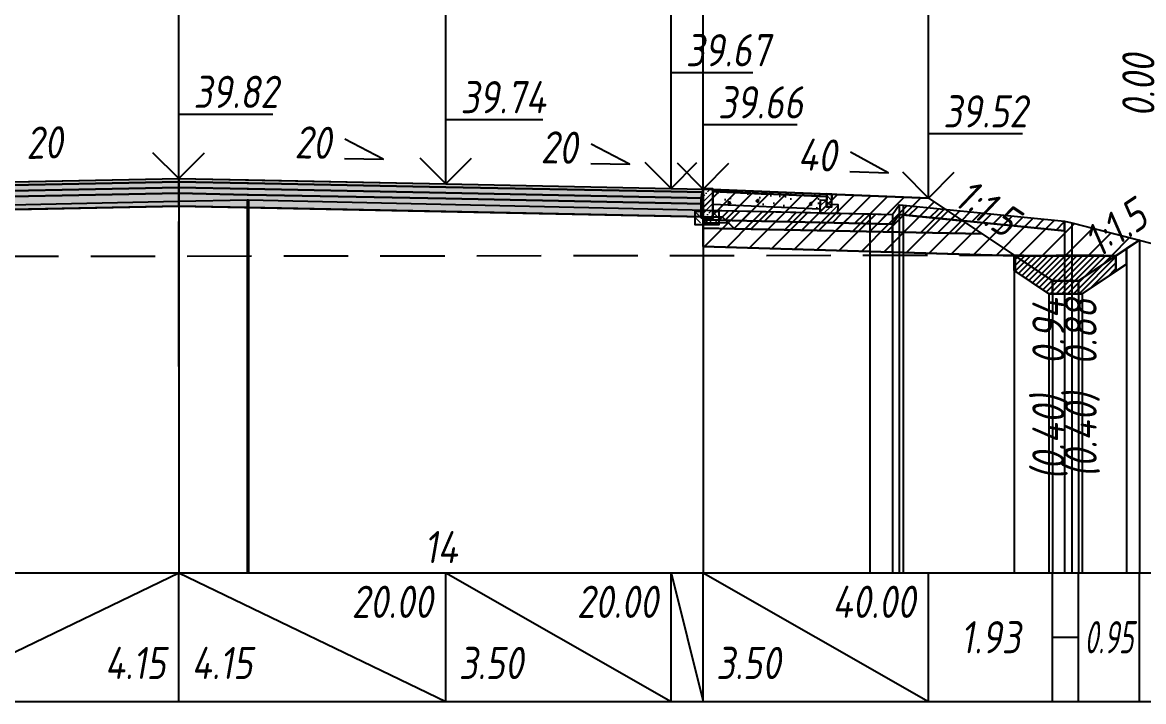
# Model space of a CAD drawing. Extents: x -717 to 1451, y -133302 to 233.
# Drawn here: x -276.8 to -189.6, y -111998.4 to -111945.6 of the extents above; entities that cross this region are included whole.
import ezdxf
from ezdxf.enums import TextEntityAlignment as Align

# ---------------------------------------------------------------- set-up
doc = ezdxf.new("R2010")
doc.units = 0
doc.linetypes.add('осевая2', pattern=[1.125, 0.75, -0.125, 0.125, -0.125])
doc.linetypes.add('штриховая', pattern=[0.75, 0.5, -0.25])
for name, color, linetype in [('Интерполированный поперечник', 2, 'Continuous'), ('КОД_399', 252, 'Continuous'), ('Код_514', 1, 'Continuous'), ('Контур_0', 7, 'Continuous'), ('Контур_2521', 7, 'Continuous'), ('Контур_2564', 7, 'Continuous'), ('Контур_2660', 7, 'Continuous'), ('Контур_2665', 7, 'Continuous'), ('Контур_400', 7, 'Continuous'), ('Контур_508', 7, 'Continuous'), ('Контур_512', 7, 'Continuous'), ('Контур_513', 7, 'Continuous'), ('Контур_818', 7, 'Continuous'), ('Красный поперечник', 1, 'Continuous'), ('Объём_2501', 7, 'Continuous'), ('Объём_2564', 7, 'Continuous'), ('Объём_2650', 7, 'Continuous'), ('Объём_2660', 7, 'Continuous'), ('Объём_2661', 7, 'Continuous'), ('Объём_2662', 7, 'Continuous'), ('Объём_2663', 7, 'Continuous'), ('Объём_2664', 7, 'Continuous'), ('Объём_2665', 7, 'Continuous'), ('Объём_2666', 7, 'Continuous'), ('Объём_2667', 7, 'Continuous'), ('Объём_2668', 7, 'Continuous'), ('Объём_2669', 7, 'Continuous'), ('Объём_2675', 7, 'Continuous'), ('Ось', 1, 'осевая2'), ('Откосы', 7, 'Continuous'), ('Отметки покрытия', 7, 'Continuous'), ('Рабочие отметки', 7, 'Continuous'), ('Рабочие отметки доп.', 7, 'Continuous'), ('Слои выравнивания', 7, 'Continuous'), ('Таблица', 7, 'Continuous'), ('Уклоны проезжей части', 7, 'Continuous'), ('Черный поперечник', 3, 'Continuous')]:
    doc.layers.add(name, color=color, linetype=linetype)
for name, color, linetype, true_color in [('Контур_2540', 2, 'Continuous', 0xffff00), ('Контур_2560', 2, 'Continuous', 0xffff00), ('Контур_2561', 7, 'Continuous', 0xff8040), ('Контур_2562', 3, 'Continuous', 0x00ff00), ('Контур_2563', 7, 'Continuous', 0xff8000), ('Контур_2570', 7, 'Continuous', 0x80ff00), ('Контур_2583', 3, 'Continuous', 0x00ff00), ('Контур_2584', 3, 'Continuous', 0x00ff00), ('Контур_2725', 7, 'Continuous', 0x323232), ('Контур_2736', 4, 'Continuous', 0x00ffff), ('Контур_2737', 4, 'Continuous', 0x00ffff), ('Контур_2738', 4, 'Continuous', 0x00ffff), ('Контур_2739', 4, 'Continuous', 0x00ffff), ('Контур_2741', 4, 'Continuous', 0x00ffff), ('Контур_2742', 4, 'Continuous', 0x00ffff), ('Контур_2743', 4, 'Continuous', 0x00ffff), ('Контур_2744', 7, 'Continuous', 0xa4ffff), ('Контур_2745', 7, 'Continuous', 0xa4ffff), ('Контур_2747', 4, 'Continuous', 0x00ffff), ('Контур_2748', 4, 'Continuous', 0x00ffff), ('Контур_2749', 4, 'Continuous', 0x00ffff), ('Контур_2750', 4, 'Continuous', 0x00ffff), ('Контур_2751', 4, 'Continuous', 0x00ffff), ('Контур_2752', 4, 'Continuous', 0x00ffff), ('Контур_2760', 7, 'Continuous', 0x323232), ('Контур_2761', 7, 'Continuous', 0x323232), ('Контур_2762', 7, 'Continuous', 0x323232), ('Контур_2763', 7, 'Continuous', 0x323232), ('Контур_402', 7, 'Continuous', 0xff6464), ('Контур_703', 4, 'Continuous', 0x00ffff), ('Контур_705', 4, 'Continuous', 0x00ffff), ('Контур_707', 4, 'Continuous', 0x00ffff), ('Контур_720', 131, 'Continuous', 0xaaffff), ('Объём_2520', 7, 'Continuous', 0x80ffff), ('Объём_2540', 2, 'Continuous', 0xffff00), ('Объём_2560', 2, 'Continuous', 0xffff00), ('Объём_2561', 7, 'Continuous', 0xff8040), ('Объём_2562', 3, 'Continuous', 0x00ff00), ('Объём_2563', 7, 'Continuous', 0xff8000), ('Объём_2570', 7, 'Continuous', 0x80ff00), ('Объём_2583', 3, 'Continuous', 0x00ff00), ('Объём_2584', 3, 'Continuous', 0x00ff00), ('Объём_2593', 3, 'Continuous', 0x00ff00), ('Объём_2597', 3, 'Continuous', 0x00ff00), ('Объём_2600', 7, 'Continuous', 0x808000), ('Объём_2620', 2, 'Continuous', 0xffff00), ('Объём_2746', 2, 'Continuous', 0xffff00)]:
    doc.layers.add(name, color=color, linetype=linetype, true_color=true_color)
doc.styles.get("Standard").update_dxf_attribs({"font": 'txt', "height": 2.5})
doc.styles.add('М', font='romand.shx', dxfattribs={"width": 0.8, "oblique": 10, "height": 2.5})
doc.dimstyles.new('ISO-25', dxfattribs={"dimtxt": 2.5, "dimasz": 2.5, "dimexe": 1.25, "dimexo": 0.625, "dimtad": 1, "dimtxsty": 'Standard', "dimcen": 2.5, "dimadec": 0, "dimazin": 0, "dimtfac": 1, "dimtmove": 0, "dimatfit": 3, "dimfxl": 1, "dimarcsym": 0})

# ---------------------------------------------------------------- blocks, each defined once
blk = doc.blocks.new('_Oblique')
at = {"color": 0, "linetype": 'ByBlock', "lineweight": -2}
blk.add_line((-0.5, -0.5), (0.5, 0.5), dxfattribs=at)
blk = doc.blocks.new('*D2296')
at = {"color": 0, "lineweight": -2, "transparency": 16777216}
for p, q in [((-223.858, -111958.012), (-223.858, -111933.572)), ((-206.358, -111958.712), (-206.358, -111933.572)), ((-223.858, -111934.822), (-206.358, -111934.822))]:
    blk.add_line(p, q, dxfattribs=at)
at = {"layer": 'Defpoints', "color": 0, "transparency": 16777216}
for p in [(-206.358, -111934.822), (-223.858, -111958.637), (-206.358, -111959.337)]:
    blk.add_point(p, dxfattribs=at)
at = {"color": 0, "lineweight": -2, "transparency": 16777216, "rotation": 180}
blk.add_blockref('_Oblique', (-223.858, -111934.822), dxfattribs=at)
at = {"color": 0, "lineweight": -2, "transparency": 16777216}
blk.add_blockref('_Oblique', (-206.358, -111934.822), dxfattribs=at)
at = {"color": 0, "transparency": 16777216, "insert": (-215.108, -111932.709), "char_height": 2.5, "width": 9.58333, "attachment_point": 5, "style": 'М'}
blk.add_mtext('3,50', dxfattribs=at)
blk = doc.blocks.new('*D2298')
at = {"color": 0, "lineweight": -2, "transparency": 16777216}
for p, q in [((-226.358, -111957.962), (-226.358, -111933.572)), ((-223.858, -111958.012), (-223.858, -111933.572)), ((-226.358, -111934.822), (-235.986, -111934.822)), ((-223.858, -111934.822), (-226.358, -111934.822))]:
    blk.add_line(p, q, dxfattribs=at)
at = {"layer": 'Defpoints', "color": 0, "transparency": 16777216}
for p in [(-223.858, -111934.822), (-226.358, -111958.587), (-223.858, -111958.637)]:
    blk.add_point(p, dxfattribs=at)
at = {"color": 0, "lineweight": -2, "transparency": 16777216, "rotation": 180}
blk.add_blockref('_Oblique', (-226.358, -111934.822), dxfattribs=at)
at = {"color": 0, "lineweight": -2, "transparency": 16777216}
blk.add_blockref('_Oblique', (-223.858, -111934.822), dxfattribs=at)
at = {"color": 0, "transparency": 16777216, "insert": (-232.225, -111932.709), "char_height": 2.5, "width": 9.16667, "attachment_point": 5, "style": 'М'}
blk.add_mtext('0,50', dxfattribs=at)
blk = doc.blocks.new('*D2300')
at = {"color": 0, "lineweight": -2, "transparency": 16777216}
for p, q in [((-243.858, -111957.612), (-243.858, -111929.572)), ((-226.358, -111957.962), (-226.358, -111929.572)), ((-226.358, -111930.822), (-243.858, -111930.822))]:
    blk.add_line(p, q, dxfattribs=at)
at = {"layer": 'Defpoints', "color": 0, "transparency": 16777216}
for p in [(-243.858, -111930.822), (-243.858, -111958.237), (-226.358, -111958.587)]:
    blk.add_point(p, dxfattribs=at)
at = {"color": 0, "lineweight": -2, "transparency": 16777216, "rotation": 180}
blk.add_blockref('_Oblique', (-243.858, -111930.822), dxfattribs=at)
at = {"color": 0, "lineweight": -2, "transparency": 16777216}
blk.add_blockref('_Oblique', (-226.358, -111930.822), dxfattribs=at)
at = {"color": 0, "transparency": 16777216, "insert": (-235.108, -111928.709), "char_height": 2.5, "width": 9.58333, "attachment_point": 5, "style": 'М'}
blk.add_mtext('3,50', dxfattribs=at)
blk = doc.blocks.new('*D2301')
at = {"color": 0, "lineweight": -2, "transparency": 16777216}
for p, q in [((-226.358, -111957.962), (-226.358, -111929.572)), ((-206.358, -111958.712), (-206.358, -111929.572)), ((-226.358, -111930.822), (-206.358, -111930.822)), ((-206.358, -111930.822), (-195.069, -111930.822))]:
    blk.add_line(p, q, dxfattribs=at)
at = {"layer": 'Defpoints', "color": 0, "transparency": 16777216}
for p in [(-226.358, -111930.822), (-226.358, -111958.587), (-206.358, -111959.337)]:
    blk.add_point(p, dxfattribs=at)
at = {"color": 0, "lineweight": -2, "transparency": 16777216, "rotation": 180}
blk.add_blockref('_Oblique', (-226.358, -111930.822), dxfattribs=at)
at = {"color": 0, "lineweight": -2, "transparency": 16777216}
blk.add_blockref('_Oblique', (-206.358, -111930.822), dxfattribs=at)
at = {"color": 0, "transparency": 16777216, "insert": (-198.867, -111928.709), "char_height": 2.5, "width": 9.16667, "attachment_point": 5, "style": 'М'}
blk.add_mtext('4,00', dxfattribs=at)
blk = doc.blocks.new('*D2303')
at = {"color": 0, "lineweight": -2, "transparency": 16777216}
for p, q in [((-312.358, -111958.292), (-312.358, -111921.572)), ((-206.358, -111958.712), (-206.358, -111921.572)), ((-312.358, -111922.822), (-206.358, -111922.822))]:
    blk.add_line(p, q, dxfattribs=at)
at = {"layer": 'Defpoints', "color": 0, "transparency": 16777216}
for p in [(-206.358, -111922.822), (-312.358, -111958.917), (-206.358, -111959.337)]:
    blk.add_point(p, dxfattribs=at)
at = {"color": 0, "lineweight": -2, "transparency": 16777216, "rotation": 180}
blk.add_blockref('_Oblique', (-312.358, -111922.822), dxfattribs=at)
at = {"color": 0, "lineweight": -2, "transparency": 16777216}
blk.add_blockref('_Oblique', (-206.358, -111922.822), dxfattribs=at)
at = {"color": 0, "transparency": 16777216, "insert": (-259.358, -111920.709), "char_height": 2.5, "width": 11.25, "attachment_point": 5, "style": 'М'}
blk.add_mtext('21,20', dxfattribs=at)
blk = doc.blocks.new('Тротуар1')
at = {"linetype": 'Continuous', "lineweight": 13}
h = blk.add_hatch(dxfattribs=at)
h.set_pattern_fill('ANSI35', scale=5, angle=90)
h.set_pattern_definition([(135, (-1541.6927, -4801.9416), (-0.88388348, -0.88388348), []), (135, (-1541.6927, -4801.0577), (-0.88388348, -0.88388348), [1.5625, -0.3125, 0, -0.3125])])
h.paths.add_polyline_path([(-16.72, -1.24), (-17.72, -1.24), (-17.72, -2.24), (-18.52, -2.24), (-18.52, -1.85), (-19.52, -1.89), (-19.52, -3.24), (-16.72, -3.24)])
h = blk.add_hatch(dxfattribs=at)
h.set_pattern_fill('ANSI35', scale=5)
h.set_pattern_definition([(45, (-1541.6927, -4800.4416), (-0.88388348, 0.88388348), []), (45, (-1540.8088, -4800.4416), (-0.88388348, 0.88388348), [1.5625, -0.3125, 0, -0.3125])])
h.paths.add_polyline_path([(-17.72, -0.24), (-18.52, -0.24), (-18.52, -2.24), (-17.72, -2.24)])
at = {"linetype": 'Continuous'}
h = blk.add_hatch(dxfattribs=at)
h.set_pattern_fill('ANSI31', color=256, scale=15, angle=45, style=0)
h.set_pattern_definition([(90, (-1932.1888, -4954.235), (-1.875, 3e-16), [])])
h.paths.add_polyline_path([(0, 0), (-17.72, -0.24), (-17.71, -0.63), (-11.04, -0.58), (0, -0.4)])
at = {"layer": 'КОД_399'}
h = blk.add_hatch(dxfattribs=at)
h.set_pattern_fill('AR-CONC', scale=0.7, angle=45, style=0)
h.set_pattern_definition([(95, (-1932.189, -4954.235), (3.860864, 3.2396496), [0.525, -5.775]), (40, (-1932.189, -4954.235), (-4.409945, 3.036377), [0.42, -4.62]), (145.45144, (-1931.867, -4953.965), (-0.549081, 6.2760265), [0.4461813, -4.907995]), (91.1842, (-1933.179, -4953.245), (6.101854, 4.4632964), [0.7875, -8.6625]), (141.63564, (-1932.67, -4952.873), (-0.1953, 9.447982), [0.669272, -7.361996]), (36.18416, (-1933.179, -4953.245), (-0.1953, 9.447982), [0.63, -6.93]), (66, (-1932.4363, -4952.9975), (4.947401, 0.9616773), [0.525, -5.775]), (11, (-1932.4363, -4952.9975), (-2.38496, 4.793659), [0.42, -4.62]), (116.45144, (-1932.024, -4952.9174), (2.562441, 5.7553363), [0.4461813, -4.907995]), (82.5, (-1932.1888, -4954.235), (-1.5875523, 1.7079287), [0, -4.564, 0, -4.69, 0, -4.6375]), (52.5, (-1932.1888, -4954.235), (-0.6501106, 3.2543661), [0, -2.674, 0, -4.459, 0, -1.7675]), (12.5, (-1933.2926, -4955.3388), (2.7539272, 2.5306453), [0, -1.75, 0, -5.46, 0, -7.245]), (2.5, (-1933.7876, -4955.8337), (2.3911299, 3.3821186), [0, -2.275, 0, -3.626, 0, -5.145])])
h.paths.add_polyline_path([(0, -0.4), (-17.71, -0.63), (-17.72, -1.24), (-16.71, -1.24), (-16.72, -2.62), (-0.07, -2.41)])
at = {"linetype": 'Continuous'}
blk.add_lwpolyline([(-17.72, -1.24), (-16.72, -1.24), (-16.72, -3.24), (-19.52, -3.24), (-19.52, -1.89), (-18.52, -1.85)], dxfattribs=at)
at = {"color": 7, "lineweight": 30}
for points in [[(-18.52, -0.24), (-18.52, -2.24), (-17.72, -2.24), (-17.72, -0.24), (-18.52, -0.24)], [(-8.6, -0.53), (0, -0.4)]]:
    blk.add_lwpolyline(points, dxfattribs=at)
for points in [[(0, 0), (-17.72, -0.24), (-17.72, -0.63), (0, -0.4)], [(0, -0.4), (-17.71, -0.63), (-17.72, -1.24), (-16.71, -1.24), (-16.72, -2.62), (-0.07, -2.39)]]:
    blk.add_lwpolyline(points, close=True)
blk = doc.blocks.new('БР100.30.18')
at = {"linetype": 'Continuous', "lineweight": 13}
h = blk.add_hatch(dxfattribs=at)
h.set_pattern_fill('ANSI35', scale=5)
h.set_pattern_definition([(45, (-1504.996, -4799.2297), (-0.88388348, 0.88388348), []), (45, (-1504.1121, -4799.2297), (-0.88388348, 0.88388348), [1.5625, -0.3125, 0, -0.3125])])
h.paths.add_polyline_path([(0.3, 3.47), (1.8, 3.47), (1.8, -1.03), (0, -1.03), (0, 1.97)])
h = blk.add_hatch(dxfattribs=at)
h.set_pattern_fill('ANSI35', scale=5, angle=90)
h.set_pattern_definition([(135, (-1504.996, -4800.7297), (-0.88388348, -0.88388348), []), (135, (-1504.996, -4799.8458), (-0.88388348, -0.88388348), [1.5625, -0.3125, 0, -0.3125])])
h.paths.add_polyline_path([(-1, -0.03), (0, -0.03), (0, -1.03), (1.8, -1.03), (1.8, -0.03), (2.8, -0.03), (2.8, -2.03), (-1, -2.03)])
at = {"color": 7, "lineweight": 30}
blk.add_lwpolyline([(1.8, -1.03), (0, -1.03), (0, 1.97), (0.3, 3.47), (1.8, 3.47)], close=True, dxfattribs=at)
at = {"linetype": 'Continuous'}
blk.add_lwpolyline([(0, -0.03), (-1, -0.03), (-1, -2.03), (2.8, -2.03), (2.8, -0.03), (1.8, -0.03)], dxfattribs=at)

msp = doc.modelspace()

# ---------------------------------------------------------------- hatches: boundary and pattern name
at = {"layer": 'Объём_2563'}
h = msp.add_hatch(dxfattribs=at)
h.set_pattern_fill('ANSI31', color=256, scale=0.3)
h.set_pattern_definition([(45, (-438.8135, 26.6104), (-0.673519209, 0.673519209), [])])
h.paths.add_polyline_path([(-221.44, -111961.673), (-222.358, -111960.755), (-223.858, -111960.725), (-223.858, -111958.575), (-206.358, -111959.275), (-202.183, -111962.058)])
at = {"layer": 'Объём_2570'}
h = msp.add_hatch(dxfattribs=at)
h.set_pattern_fill('ANSI31', color=256, scale=0.2)
h.set_pattern_definition([(45, (-438.81355, 26.61044), (-0.449012806, 0.449012806), [])])
h.paths.add_polyline_path([(-208.325, -111960.585), (-208.645, -111960.548), (-209.145, -111961.298), (-223.858, -111960.965), (-223.858, -111960.225), (-209.145, -111960.548), (-208.645, -111959.798), (-208.325, -111959.835), (-195.783, -111961.085), (-195.783, -111961.835)])
at = {"layer": 'Объём_2600'}
h = msp.add_hatch(dxfattribs=at)
h.set_pattern_fill('ANSI31', color=6, scale=0.4)
h.set_pattern_definition([(45, (-438.8135, 26.6104), (-0.898025612, 0.898025612), [])])
h.paths.add_polyline_path([(-209.145, -111961.298), (-208.645, -111960.548), (-208.325, -111960.585), (-195.783, -111961.835), (-195.783, -111961.085), (-195.229, -111961.196), (-189.973, -111962.549), (-190.96, -111963.207), (-190.96, -111964.409), (-191.788, -111964.961), (-191.788, -111963.759), (-199.632, -111963.759), (-199.632, -111964.961), (-199.71, -111964.909), (-199.71, -111963.757), (-223.858, -111963.032), (-223.858, -111960.965)])
at = {"layer": 'Объём_2620'}
h = msp.add_hatch(dxfattribs=at)
h.set_pattern_fill('ANSI31', color=2, scale=0.1)
h.set_pattern_definition([(45, (-438.81355, 26.61044), (-0.224506403, 0.224506403), [])])
h.paths.add_polyline_path([(-199.632, -111963.759), (-191.788, -111963.759), (-191.788, -111964.961), (-194.407, -111966.707), (-197.012, -111966.707), (-199.632, -111964.961)])
at = {"layer": 'Слои выравнивания'}
for color, points in [(2, [(-305.358, -111958.575), (-302.858, -111958.525), (-285.358, -111958.175), (-264.608, -111957.76), (-264.608, -111958.01), (-285.358, -111958.425), (-302.858, -111958.775), (-305.358, -111958.825)]), (2, [(-264.608, -111957.76), (-259.283, -111957.866), (-259.188, -111957.868), (-243.858, -111958.175), (-226.358, -111958.525), (-223.858, -111958.575), (-223.858, -111958.825), (-226.358, -111958.775), (-243.858, -111958.425), (-259.188, -111958.118), (-259.283, -111958.116), (-264.608, -111958.01)]), (3, [(-305.358, -111958.825), (-302.858, -111958.775), (-285.358, -111958.425), (-264.608, -111958.01), (-264.608, -111958.46), (-285.358, -111958.875), (-302.858, -111959.225), (-305.358, -111959.275)]), (4, [(-305.358, -111959.275), (-302.858, -111959.225), (-285.358, -111958.875), (-264.608, -111958.46), (-264.608, -111958.91), (-285.358, -111959.325), (-302.858, -111959.675), (-305.358, -111959.725)]), (3, [(-264.608, -111958.01), (-259.283, -111958.116), (-259.188, -111958.118), (-243.858, -111958.425), (-226.358, -111958.775), (-223.858, -111958.825), (-223.858, -111959.275), (-226.358, -111959.225), (-243.858, -111958.875), (-259.188, -111958.568), (-259.283, -111958.566), (-264.608, -111958.46)]), (4, [(-264.608, -111958.46), (-259.283, -111958.566), (-259.188, -111958.568), (-243.858, -111958.875), (-226.358, -111959.225), (-223.858, -111959.275), (-223.858, -111959.725), (-226.358, -111959.675), (-243.858, -111959.325), (-259.188, -111959.018), (-259.283, -111959.016), (-264.608, -111958.91)]), (5, [(-305.358, -111959.725), (-302.858, -111959.675), (-285.358, -111959.325), (-264.608, -111958.91), (-264.608, -111959.91), (-285.358, -111960.325), (-302.858, -111960.675), (-305.358, -111960.725)]), (5, [(-264.608, -111958.91), (-259.283, -111959.016), (-259.188, -111959.018), (-243.858, -111959.325), (-226.358, -111959.675), (-223.858, -111959.725), (-223.858, -111960.725), (-226.358, -111960.675), (-243.858, -111960.325), (-259.188, -111960.018), (-259.283, -111960.016), (-264.608, -111959.91)])]:
    msp.add_hatch(color=color, dxfattribs=at).paths.add_polyline_path(points)

# ---------------------------------------------------------------- linework, layer by layer
at = {"layer": 'Интерполированный поперечник', "linetype": 'штриховая', "ltscale": 10, "flags": 128}
msp.add_lwpolyline([(-331.444, -111963.863), (-192.743, -111963.699)], dxfattribs=at)
at = {"layer": 'Код_514'}
for p, q in [((-285.358, -111998.39), (-264.608, -111988.39)), ((-264.608, -111998.39), (-264.608, -111988.39)), ((-264.608, -111988.39), (-243.858, -111998.39)), ((-243.858, -111998.39), (-243.858, -111988.39)), ((-243.858, -111988.39), (-226.358, -111998.39)), ((-226.358, -111998.39), (-226.358, -111988.39)), ((-226.358, -111988.39), (-223.858, -111998.39)), ((-223.858, -111998.39), (-223.858, -111988.39)), ((-223.858, -111988.39), (-206.358, -111998.39)), ((-206.358, -111998.39), (-206.358, -111988.39)), ((-196.71, -111998.39), (-196.71, -111988.39)), ((-194.71, -111998.39), (-194.71, -111988.39)), ((-189.973, -111998.39), (-189.973, -111988.39)), ((-196.71, -111993.39), (-194.71, -111993.39))]:
    msp.add_line(p, q, dxfattribs=at)
at = {"layer": 'Контур_0', "flags": 128}
for points in [[(-206.358, -111959.275), (-199.71, -111963.707), (-199.71, -111963.707), (-199.71, -111963.707), (-199.71, -111963.707), (-199.71, -111963.707), (-199.71, -111963.707), (-199.71, -111963.707), (-199.71, -111963.707), (-199.71, -111963.707), (-199.71, -111963.707), (-199.71, -111963.707), (-199.71, -111963.707), (-199.71, -111963.707), (-199.71, -111963.707), (-196.71, -111965.707)], [(-206.358, -111959.275), (-199.71, -111963.707), (-199.71, -111963.707), (-199.71, -111963.707), (-199.71, -111963.707), (-199.71, -111963.707), (-199.71, -111963.707), (-199.71, -111963.707), (-199.71, -111963.707), (-199.71, -111963.707), (-199.71, -111963.707), (-199.71, -111963.707), (-199.71, -111963.707), (-199.71, -111963.707), (-199.71, -111963.707), (-196.71, -111965.707), (-194.71, -111965.707), (-189.973, -111962.549), (-189.973, -111962.549), (-189.973, -111962.549), (-189.973, -111962.549), (-189.973, -111962.549), (-189.973, -111962.549), (-189.973, -111962.549), (-189.973, -111962.549), (-189.973, -111962.549), (-189.973, -111962.549), (-189.973, -111962.549), (-189.973, -111962.549), (-189.973, -111962.549)], [(-223.858, -111961.625), (-223.858, -111960.725), (-222.358, -111960.755), (-221.44, -111961.673), (-223.858, -111961.625), (-223.858, -111961.625)], [(-223.858, -111960.725), (-222.358, -111960.755), (-221.44, -111961.673), (-202.183, -111962.058)]]:
    msp.add_lwpolyline(points, dxfattribs=at)
at = {"layer": 'Контур_2521', "color": 250, "flags": 128}
msp.add_lwpolyline([(-223.858, -111961.175), (-221.899, -111961.214)], dxfattribs=at)
at = {"layer": 'Контур_2540', "flags": 128}
msp.add_lwpolyline([(-223.858, -111961.625), (-202.183, -111962.058), (-199.71, -111963.707), (-199.71, -111963.757), (-223.858, -111963.032), (-223.858, -111961.625), (-223.858, -111961.625)], dxfattribs=at)
at = {"layer": 'Контур_2560', "flags": 128}
msp.add_lwpolyline([(-223.858, -111958.575), (-206.358, -111959.275), (-206.358, -111959.275), (-206.358, -111959.275)], dxfattribs=at)
at = {"layer": 'Контур_2561', "flags": 128}
msp.add_lwpolyline([(-223.858, -111958.575), (-223.858, -111958.575), (-206.358, -111959.275), (-206.358, -111959.275), (-223.858, -111958.575)], dxfattribs=at)
at = {"layer": 'Контур_2562', "flags": 128}
msp.add_lwpolyline([(-206.358, -111959.275), (-206.358, -111959.275), (-206.358, -111959.275), (-206.358, -111959.275), (-206.358, -111959.275)], dxfattribs=at)
at = {"layer": 'Контур_2563', "flags": 128}
msp.add_lwpolyline([(-221.44, -111961.673), (-222.358, -111960.755), (-223.858, -111960.725), (-223.858, -111958.575), (-206.358, -111959.275), (-202.183, -111962.058), (-221.44, -111961.673), (-221.44, -111961.673)], dxfattribs=at)
at = {"layer": 'Контур_2564', "flags": 128}
msp.add_lwpolyline([(-223.858, -111958.575), (-206.358, -111959.275)], dxfattribs=at)
at = {"layer": 'Контур_2570', "flags": 128}
msp.add_lwpolyline([(-223.858, -111960.965), (-210.911, -111961.258), (-209.145, -111961.298), (-208.645, -111960.548), (-208.325, -111960.585), (-195.783, -111961.835), (-195.783, -111961.085), (-195.229, -111961.196), (-185.661, -111963.659), (-180.069, -111964.307), (-167.845, -111964.806), (-164.973, -111964.865)], dxfattribs=at)
at = {"layer": 'Контур_2583', "flags": 128}
for points in [[(-196.71, -111965.707), (-199.71, -111963.707), (-199.71, -111964.909), (-197.012, -111966.707), (-196.71, -111966.707), (-196.71, -111965.707)], [(-190.96, -111964.409), (-190.96, -111963.207), (-194.71, -111965.707), (-194.71, -111966.707), (-194.407, -111966.707), (-190.96, -111964.409)]]:
    msp.add_lwpolyline(points, dxfattribs=at)
at = {"layer": 'Контур_2584', "flags": 128}
msp.add_lwpolyline([(-196.71, -111965.707), (-196.71, -111966.707), (-194.71, -111966.707), (-194.71, -111965.707), (-196.71, -111965.707)], dxfattribs=at)
at = {"layer": 'Контур_2660', "flags": 128}
msp.add_lwpolyline([(-223.858, -111963.032), (-199.71, -111963.757)], dxfattribs=at)
at = {"layer": 'Контур_2665', "flags": 128}
msp.add_lwpolyline([(-206.358, -111959.275), (-206.358, -111959.275)], dxfattribs=at)
at = {"layer": 'Контур_2725', "flags": 128}
msp.add_lwpolyline([(-305.358, -111960.725), (-302.858, -111960.675), (-285.358, -111960.325), (-264.608, -111959.91), (-259.283, -111960.016), (-259.188, -111960.018), (-243.858, -111960.325), (-226.358, -111960.675), (-223.858, -111960.725)], dxfattribs=at)
at = {"layer": 'Контур_2736', "flags": 128}
for points in [[(-206.358, -111959.275), (-199.71, -111963.707)], [(-199.71, -111963.707), (-196.71, -111965.707)]]:
    msp.add_lwpolyline(points, dxfattribs=at)
at = {"layer": 'Контур_2737', "flags": 128}
msp.add_lwpolyline([(-199.71, -111963.707), (-199.71, -111963.707)], dxfattribs=at)
at = {"layer": 'Контур_2738', "flags": 128}
msp.add_lwpolyline([(-199.71, -111963.707), (-199.71, -111963.707)], dxfattribs=at)
at = {"layer": 'Контур_2739', "flags": 128}
msp.add_lwpolyline([(-199.71, -111963.707), (-199.71, -111963.707)], dxfattribs=at)
at = {"layer": 'Контур_2741', "flags": 128}
msp.add_lwpolyline([(-189.973, -111962.549), (-189.973, -111962.549)], dxfattribs=at)
at = {"layer": 'Контур_2742', "flags": 128}
msp.add_lwpolyline([(-189.973, -111962.549), (-189.973, -111962.549)], dxfattribs=at)
at = {"layer": 'Контур_2743', "flags": 128}
msp.add_lwpolyline([(-189.973, -111962.549), (-189.973, -111962.549)], dxfattribs=at)
at = {"layer": 'Контур_2744', "flags": 128}
msp.add_lwpolyline([(-189.973, -111962.549), (-189.973, -111962.549)], dxfattribs=at)
msp.add_lwpolyline([(-189.973, -111962.549), (-189.973, -111962.549)], dxfattribs=at)
msp.add_lwpolyline([(-189.973, -111962.549), (-189.973, -111962.549)], dxfattribs=at)
msp.add_lwpolyline([(-189.973, -111962.549), (-189.973, -111962.549)], dxfattribs=at)
msp.add_lwpolyline([(-189.973, -111962.549), (-189.973, -111962.549)], dxfattribs=at)
msp.add_lwpolyline([(-189.973, -111962.549), (-189.973, -111962.549)], dxfattribs=at)
at = {"layer": 'Контур_2745', "flags": 128}
msp.add_lwpolyline([(-199.71, -111963.707), (-199.71, -111963.707)], dxfattribs=at)
msp.add_lwpolyline([(-199.71, -111963.707), (-199.71, -111963.707)], dxfattribs=at)
msp.add_lwpolyline([(-199.71, -111963.707), (-199.71, -111963.707)], dxfattribs=at)
msp.add_lwpolyline([(-199.71, -111963.707), (-199.71, -111963.707)], dxfattribs=at)
msp.add_lwpolyline([(-199.71, -111963.707), (-199.71, -111963.707)], dxfattribs=at)
msp.add_lwpolyline([(-199.71, -111963.707), (-199.71, -111963.707)], dxfattribs=at)
at = {"layer": 'Контур_2747', "flags": 128}
msp.add_lwpolyline([(-199.71, -111963.707), (-199.71, -111963.707)], dxfattribs=at)
at = {"layer": 'Контур_2748', "flags": 128}
msp.add_lwpolyline([(-199.71, -111963.707), (-199.71, -111963.707)], dxfattribs=at)
at = {"layer": 'Контур_2749', "flags": 128}
msp.add_lwpolyline([(-199.71, -111963.707), (-199.71, -111963.707)], dxfattribs=at)
at = {"layer": 'Контур_2750', "flags": 128}
msp.add_lwpolyline([(-189.973, -111962.549), (-189.973, -111962.549)], dxfattribs=at)
at = {"layer": 'Контур_2751', "flags": 128}
msp.add_lwpolyline([(-189.973, -111962.549), (-189.973, -111962.549)], dxfattribs=at)
at = {"layer": 'Контур_2752', "flags": 128}
msp.add_lwpolyline([(-189.973, -111962.549), (-189.973, -111962.549)], dxfattribs=at)
at = {"layer": 'Контур_2760', "flags": 128}
msp.add_lwpolyline([(-305.358, -111958.575), (-302.858, -111958.525), (-285.358, -111958.175), (-264.608, -111957.76), (-259.283, -111957.866), (-259.188, -111957.868), (-243.858, -111958.175), (-226.358, -111958.525), (-223.858, -111958.575)], dxfattribs=at)
at = {"layer": 'Контур_2761', "flags": 128}
msp.add_lwpolyline([(-305.358, -111958.825), (-302.858, -111958.775), (-285.358, -111958.425), (-264.608, -111958.01), (-259.283, -111958.116), (-259.188, -111958.118), (-243.858, -111958.425), (-226.358, -111958.775), (-223.858, -111958.825)], dxfattribs=at)
at = {"layer": 'Контур_2762', "flags": 128}
msp.add_lwpolyline([(-305.358, -111959.275), (-302.858, -111959.225), (-285.358, -111958.875), (-264.608, -111958.46), (-259.283, -111958.566), (-259.188, -111958.568), (-243.858, -111958.875), (-226.358, -111959.225), (-223.858, -111959.275)], dxfattribs=at)
at = {"layer": 'Контур_2763', "flags": 128}
msp.add_lwpolyline([(-305.358, -111959.725), (-302.858, -111959.675), (-285.358, -111959.325), (-264.608, -111958.91), (-259.283, -111959.016), (-259.188, -111959.018), (-243.858, -111959.325), (-226.358, -111959.675), (-223.858, -111959.725)], dxfattribs=at)
at = {"layer": 'Контур_400', "flags": 128}
for points in [[(-305.358, -111958.575), (-302.858, -111958.525), (-302.858, -111958.525), (-302.858, -111958.525), (-302.858, -111958.525), (-302.858, -111958.525), (-302.858, -111958.525), (-285.358, -111958.175), (-264.608, -111957.76)], [(-264.608, -111957.76), (-243.858, -111958.175), (-226.358, -111958.525), (-226.358, -111958.525), (-226.358, -111958.525), (-226.358, -111958.525), (-226.358, -111958.525), (-226.358, -111958.525), (-223.858, -111958.575)]]:
    msp.add_lwpolyline(points, dxfattribs=at)
at = {"layer": 'Контур_402', "flags": 128}
msp.add_lwpolyline([(-319.249, -111963.449), (-305.358, -111963.032), (-305.358, -111960.725), (-264.608, -111959.91), (-223.858, -111960.725), (-223.858, -111963.032), (-199.71, -111963.757)], dxfattribs=at)
at = {"layer": 'Контур_508', "flags": 128}
msp.add_lwpolyline([(-333.814, -111964.954), (-332.41, -111965.89), (-332.41, -111967.091), (-328.963, -111969.39), (-328.66, -111969.39), (-326.66, -111969.39), (-326.357, -111969.39), (-322.91, -111967.091), (-322.91, -111965.89), (-319.249, -111963.449), (-305.358, -111963.032), (-305.358, -111960.725), (-264.608, -111959.91), (-223.858, -111960.725), (-223.858, -111963.032), (-199.71, -111963.757), (-199.71, -111964.909), (-197.012, -111966.707), (-196.71, -111966.707), (-194.71, -111966.707), (-194.407, -111966.707), (-190.96, -111964.409), (-190.96, -111963.207), (-189.973, -111962.549)], dxfattribs=at)
at = {"layer": 'Контур_512', "flags": 128}
msp.add_lwpolyline([(-223.858, -111963.032), (-199.71, -111963.757), (-199.71, -111964.909), (-197.012, -111966.707), (-196.71, -111966.707), (-194.71, -111966.707), (-194.407, -111966.707), (-190.96, -111964.409), (-190.96, -111963.207), (-189.973, -111962.549)], dxfattribs=at)
at = {"layer": 'Контур_513', "flags": 128}
msp.add_lwpolyline([(-333.814, -111964.954), (-332.41, -111965.89), (-332.41, -111967.091), (-328.963, -111969.39), (-328.66, -111969.39), (-326.66, -111969.39), (-326.357, -111969.39), (-322.91, -111967.091), (-322.91, -111965.89), (-319.249, -111963.449), (-305.358, -111963.032), (-305.358, -111960.725), (-264.608, -111959.91), (-223.858, -111960.725), (-223.858, -111963.032), (-199.71, -111963.757), (-199.71, -111964.909), (-197.012, -111966.707), (-196.71, -111966.707), (-194.71, -111966.707), (-194.407, -111966.707), (-190.96, -111964.409), (-190.96, -111963.207), (-189.973, -111962.549)], dxfattribs=at)
at = {"layer": 'Контур_703', "flags": 128}
msp.add_lwpolyline([(-206.358, -111959.275), (-199.71, -111963.707)], dxfattribs=at)
at = {"layer": 'Контур_705', "flags": 128}
msp.add_lwpolyline([(-199.71, -111963.707), (-199.71, -111963.707)], dxfattribs=at)
at = {"layer": 'Контур_707', "flags": 128}
msp.add_lwpolyline([(-194.71, -111965.707), (-189.973, -111962.549)], dxfattribs=at)
at = {"layer": 'Контур_720', "flags": 128}
msp.add_lwpolyline([(-196.71, -111965.707), (-194.71, -111965.707)], dxfattribs=at)
at = {"layer": 'Контур_818', "flags": 128}
msp.add_lwpolyline([(-223.858, -111960.965), (-210.911, -111961.258), (-209.145, -111961.298), (-208.645, -111960.548), (-208.325, -111960.585), (-195.783, -111961.835), (-195.783, -111961.085), (-195.229, -111961.196), (-189.973, -111962.549)], dxfattribs=at)
at = {"layer": 'Красный поперечник'}
for p, q in [((-285.358, -111958.175), (-264.608, -111957.76)), ((-264.608, -111957.76), (-243.858, -111958.175)), ((-243.858, -111958.175), (-226.358, -111958.525)), ((-226.358, -111958.525), (-223.858, -111958.575)), ((-223.858, -111958.575), (-206.358, -111959.275)), ((-206.358, -111959.275), (-196.71, -111965.707)), ((-223.858, -111963.032), (-223.858, -111988.39)), ((-194.71, -111965.707), (-189.973, -111962.549)), ((-189.973, -111962.549), (-189.973, -111988.39)), ((-199.71, -111963.757), (-199.71, -111988.39)), ((-190.96, -111963.207), (-190.96, -111988.39)), ((-190.96, -111964.409), (-190.96, -111988.39)), ((-199.71, -111964.909), (-199.71, -111988.39)), ((-196.71, -111965.707), (-194.71, -111965.707)), ((-197.012, -111966.707), (-197.012, -111988.39)), ((-196.71, -111966.707), (-196.71, -111988.39)), ((-194.71, -111966.707), (-194.71, -111988.39)), ((-194.407, -111966.707), (-194.407, -111988.39))]:
    msp.add_line(p, q, dxfattribs=at)
at = {"layer": 'Объём_2501', "flags": 128}
for points in [[(-305.358, -111958.575), (-302.858, -111958.525), (-302.858, -111958.525), (-302.858, -111958.525), (-302.858, -111958.525), (-302.858, -111958.525), (-302.858, -111958.525), (-285.358, -111958.175), (-264.608, -111957.76)], [(-264.608, -111957.76), (-243.858, -111958.175), (-226.358, -111958.525), (-226.358, -111958.525), (-226.358, -111958.525), (-226.358, -111958.525), (-226.358, -111958.525), (-226.358, -111958.525), (-223.858, -111958.575)]]:
    msp.add_lwpolyline(points, dxfattribs=at)
at = {"layer": 'Объём_2520', "color": 250, "flags": 128}
msp.add_lwpolyline([(-223.858, -111961.625), (-223.858, -111960.725), (-222.358, -111960.755), (-221.44, -111961.673), (-223.858, -111961.625), (-223.858, -111961.625)], dxfattribs=at)
at = {"layer": 'Объём_2540', "flags": 128}
msp.add_lwpolyline([(-223.858, -111961.625), (-202.183, -111962.058), (-199.71, -111963.707), (-199.71, -111963.757), (-223.858, -111963.032), (-223.858, -111961.625), (-223.858, -111961.625)], dxfattribs=at)
at = {"layer": 'Объём_2560', "flags": 128}
msp.add_lwpolyline([(-223.858, -111958.575), (-206.358, -111959.275), (-206.358, -111959.275), (-206.358, -111959.275)], dxfattribs=at)
at = {"layer": 'Объём_2561', "flags": 128}
msp.add_lwpolyline([(-223.858, -111958.575), (-223.858, -111958.575), (-206.358, -111959.275), (-206.358, -111959.275), (-223.858, -111958.575)], dxfattribs=at)
at = {"layer": 'Объём_2562', "flags": 128}
msp.add_lwpolyline([(-206.358, -111959.275), (-206.358, -111959.275), (-206.358, -111959.275), (-206.358, -111959.275), (-206.358, -111959.275)], dxfattribs=at)
at = {"layer": 'Объём_2563', "color": 250, "flags": 128}
msp.add_lwpolyline([(-221.44, -111961.673), (-222.358, -111960.755), (-223.858, -111960.725), (-223.858, -111958.575), (-206.358, -111959.275), (-202.183, -111962.058), (-221.44, -111961.673), (-221.44, -111961.673)], dxfattribs=at)
at = {"layer": 'Объём_2564', "flags": 128}
msp.add_lwpolyline([(-223.858, -111958.575), (-206.358, -111959.275)], dxfattribs=at)
at = {"layer": 'Объём_2570', "flags": 128}
msp.add_lwpolyline([(-208.325, -111960.585), (-208.645, -111960.548), (-209.145, -111961.298), (-223.858, -111960.965), (-223.858, -111960.965), (-223.858, -111960.965), (-223.858, -111960.225), (-223.858, -111960.225), (-223.858, -111960.225), (-209.145, -111960.548), (-208.645, -111959.798), (-208.325, -111959.835), (-195.783, -111961.085), (-195.783, -111961.835), (-208.325, -111960.585), (-208.325, -111960.585)], dxfattribs=at)
at = {"layer": 'Объём_2583', "flags": 128}
for points in [[(-196.71, -111965.707), (-199.71, -111963.707), (-199.71, -111964.909), (-197.012, -111966.707), (-196.71, -111966.707), (-196.71, -111965.707)], [(-190.96, -111964.409), (-190.96, -111963.207), (-194.71, -111965.707), (-194.71, -111966.707), (-194.407, -111966.707), (-190.96, -111964.409)]]:
    msp.add_lwpolyline(points, dxfattribs=at)
at = {"layer": 'Объём_2584', "flags": 128}
msp.add_lwpolyline([(-196.71, -111965.707), (-196.71, -111966.707), (-194.71, -111966.707), (-194.71, -111965.707), (-196.71, -111965.707)], dxfattribs=at)
at = {"layer": 'Объём_2593', "flags": 128}
for points in [[(-199.71, -111963.707), (-196.71, -111965.707)], [(-194.71, -111965.707), (-190.96, -111963.207)]]:
    msp.add_lwpolyline(points, dxfattribs=at)
at = {"layer": 'Объём_2597', "flags": 128}
msp.add_lwpolyline([(-196.71, -111965.707), (-194.71, -111965.707)], dxfattribs=at)
at = {"layer": 'Объём_2620', "flags": 128}
msp.add_lwpolyline([(-199.632, -111963.759), (-191.788, -111963.759), (-191.788, -111964.961), (-194.407, -111966.707), (-197.012, -111966.707), (-199.632, -111964.961), (-199.632, -111963.759), (-199.632, -111963.759)], dxfattribs=at)
at = {"layer": 'Объём_2650', "color": 6, "flags": 128}
msp.add_lwpolyline([(-209.145, -111961.298), (-208.645, -111960.548), (-208.325, -111960.585), (-195.783, -111961.835), (-195.783, -111961.085), (-195.229, -111961.196), (-189.973, -111962.549), (-190.96, -111963.207), (-190.96, -111964.409), (-191.788, -111964.961), (-191.788, -111963.759), (-199.632, -111963.759), (-199.632, -111964.961), (-199.71, -111964.909), (-199.71, -111963.757), (-223.858, -111963.032), (-223.858, -111960.965), (-209.145, -111961.298), (-209.145, -111961.298)], dxfattribs=at)
at = {"layer": 'Объём_2660', "flags": 128}
msp.add_lwpolyline([(-223.858, -111963.032), (-199.71, -111963.757)], dxfattribs=at)
at = {"layer": 'Объём_2661', "flags": 128}
msp.add_lwpolyline([(-206.358, -111959.275), (-199.71, -111963.707), (-199.632, -111963.759)], dxfattribs=at)
at = {"layer": 'Объём_2662', "flags": 128}
msp.add_lwpolyline([(-191.788, -111963.759), (-189.973, -111962.549)], dxfattribs=at)
at = {"layer": 'Объём_2663', "flags": 128}
for points in [[(-199.632, -111963.759), (-196.71, -111965.707)], [(-194.71, -111965.707), (-191.788, -111963.759)]]:
    msp.add_lwpolyline(points, dxfattribs=at)
at = {"layer": 'Объём_2664', "flags": 128}
msp.add_lwpolyline([(-196.71, -111965.707), (-194.71, -111965.707)], dxfattribs=at)
at = {"layer": 'Объём_2665', "flags": 128}
msp.add_lwpolyline([(-206.358, -111959.275), (-206.358, -111959.275)], dxfattribs=at)
at = {"layer": 'Объём_2666', "flags": 128}
for points in [[(-206.358, -111959.275), (-199.71, -111963.707)], [(-199.71, -111963.707), (-199.632, -111963.759)]]:
    msp.add_lwpolyline(points, dxfattribs=at)
at = {"layer": 'Объём_2667', "flags": 128}
for points in [[(-189.973, -111962.549), (-189.973, -111962.549)], [(-199.71, -111963.707), (-199.71, -111963.707)]]:
    msp.add_lwpolyline(points, dxfattribs=at)
at = {"layer": 'Объём_2668', "flags": 128}
for points in [[(-189.973, -111962.549), (-189.973, -111962.549)], [(-199.71, -111963.707), (-199.71, -111963.707)]]:
    msp.add_lwpolyline(points, dxfattribs=at)
at = {"layer": 'Объём_2669', "flags": 128}
for points in [[(-189.973, -111962.549), (-189.973, -111962.549)], [(-199.71, -111963.707), (-199.71, -111963.707)]]:
    msp.add_lwpolyline(points, dxfattribs=at)
at = {"layer": 'Объём_2675', "flags": 128}
for points in [[(-189.973, -111962.549), (-189.973, -111962.549)], [(-189.973, -111962.549), (-189.973, -111962.549)], [(-189.973, -111962.549), (-189.973, -111962.549)], [(-189.973, -111962.549), (-189.973, -111962.549)], [(-189.973, -111962.549), (-189.973, -111962.549)], [(-189.973, -111962.549), (-189.973, -111962.549)], [(-199.71, -111963.707), (-199.71, -111963.707)], [(-199.71, -111963.707), (-199.71, -111963.707)], [(-199.71, -111963.707), (-199.71, -111963.707)], [(-199.71, -111963.707), (-199.71, -111963.707)], [(-199.71, -111963.707), (-199.71, -111963.707)], [(-199.71, -111963.707), (-199.71, -111963.707)]]:
    msp.add_lwpolyline(points, dxfattribs=at)
at = {"layer": 'Объём_2746', "flags": 128}
msp.add_lwpolyline([(-190.96, -111964.409), (-194.407, -111966.707), (-197.012, -111966.707), (-199.71, -111964.909), (-199.71, -111963.757), (-209.145, -111963.474), (-209.145, -111961.298), (-208.645, -111960.548), (-203.701, -111961.046), (-196.71, -111965.707), (-194.71, -111965.707), (-190.96, -111963.207), (-190.96, -111964.409), (-190.96, -111964.409)], dxfattribs=at)
at = {"layer": 'Ось', "ltscale": 15}
msp.add_line((-264.608, -111972.36), (-264.608, -111916.731), dxfattribs=at)
at = {"layer": 'Откосы', "color": 1, "flags": 128}
for points in [[(-251.72, -111956.201), (-248.72, -111956.261), (-251.69, -111954.701)], [(-232.595, -111956.583), (-229.595, -111956.643), (-232.565, -111955.083)], [(-212.476, -111957.21), (-209.479, -111957.329), (-212.416, -111955.711)]]:
    msp.add_lwpolyline(points, dxfattribs=at)
at = {"layer": 'Отметки покрытия', "color": 1}
for p, q in [((-226.358, -111958.525), (-226.358, -111949.525)), ((-226.358, -111949.525), (-220.008, -111949.525)), ((-264.608, -111957.76), (-264.608, -111952.76)), ((-264.608, -111952.76), (-257.308, -111952.76)), ((-243.858, -111958.175), (-243.858, -111953.175)), ((-243.858, -111953.175), (-236.308, -111953.175)), ((-223.858, -111958.575), (-223.858, -111953.575)), ((-223.858, -111953.575), (-216.558, -111953.575)), ((-206.358, -111959.275), (-206.358, -111954.275)), ((-206.358, -111954.275), (-199.058, -111954.275)), ((-264.608, -111957.76), (-266.608, -111955.76)), ((-264.608, -111957.76), (-262.608, -111955.76)), ((-243.858, -111958.175), (-245.858, -111956.175)), ((-243.858, -111958.175), (-241.858, -111956.175)), ((-226.358, -111958.525), (-228.358, -111956.525)), ((-226.358, -111958.525), (-224.358, -111956.525)), ((-223.858, -111958.575), (-225.858, -111956.575)), ((-223.858, -111958.575), (-221.858, -111956.575)), ((-206.358, -111959.275), (-208.358, -111957.275)), ((-206.358, -111959.275), (-204.358, -111957.275))]:
    msp.add_line(p, q, dxfattribs=at)
at = {"layer": 'Слои выравнивания'}
for p, q in [((-264.608, -111957.76), (-264.608, -111988.39)), ((-223.858, -111958.575), (-223.858, -111988.39))]:
    msp.add_line(p, q, dxfattribs=at)
at = {"layer": 'Слои выравнивания', "color": 2, "flags": 128}
for points in [[(-305.358, -111958.575), (-302.858, -111958.525), (-285.358, -111958.175), (-264.608, -111957.76), (-264.608, -111958.01), (-285.358, -111958.425), (-302.858, -111958.775), (-305.358, -111958.825)], [(-264.608, -111957.76), (-259.283, -111957.866), (-259.188, -111957.868), (-243.858, -111958.175), (-226.358, -111958.525), (-223.858, -111958.575), (-223.858, -111958.825), (-226.358, -111958.775), (-243.858, -111958.425), (-259.188, -111958.118), (-259.283, -111958.116), (-264.608, -111958.01)]]:
    msp.add_lwpolyline(points, close=True, dxfattribs=at)
at = {"layer": 'Слои выравнивания', "color": 3, "flags": 128}
for points in [[(-305.358, -111958.825), (-302.858, -111958.775), (-285.358, -111958.425), (-264.608, -111958.01), (-264.608, -111958.46), (-285.358, -111958.875), (-302.858, -111959.225), (-305.358, -111959.275)], [(-264.608, -111958.01), (-259.283, -111958.116), (-259.188, -111958.118), (-243.858, -111958.425), (-226.358, -111958.775), (-223.858, -111958.825), (-223.858, -111959.275), (-226.358, -111959.225), (-243.858, -111958.875), (-259.188, -111958.568), (-259.283, -111958.566), (-264.608, -111958.46)]]:
    msp.add_lwpolyline(points, close=True, dxfattribs=at)
at = {"layer": 'Слои выравнивания', "color": 4, "flags": 128}
for points in [[(-305.358, -111959.275), (-302.858, -111959.225), (-285.358, -111958.875), (-264.608, -111958.46), (-264.608, -111958.91), (-285.358, -111959.325), (-302.858, -111959.675), (-305.358, -111959.725)], [(-264.608, -111958.46), (-259.283, -111958.566), (-259.188, -111958.568), (-243.858, -111958.875), (-226.358, -111959.225), (-223.858, -111959.275), (-223.858, -111959.725), (-226.358, -111959.675), (-243.858, -111959.325), (-259.188, -111959.018), (-259.283, -111959.016), (-264.608, -111958.91)]]:
    msp.add_lwpolyline(points, close=True, dxfattribs=at)
at = {"layer": 'Слои выравнивания', "color": 5, "flags": 128}
for points in [[(-305.358, -111959.725), (-302.858, -111959.675), (-285.358, -111959.325), (-264.608, -111958.91), (-264.608, -111959.91), (-285.358, -111960.325), (-302.858, -111960.675), (-305.358, -111960.725)], [(-264.608, -111958.91), (-259.283, -111959.016), (-259.188, -111959.018), (-243.858, -111959.325), (-226.358, -111959.675), (-223.858, -111959.725), (-223.858, -111960.725), (-226.358, -111960.675), (-243.858, -111960.325), (-259.188, -111960.018), (-259.283, -111960.016), (-264.608, -111959.91)]]:
    msp.add_lwpolyline(points, close=True, dxfattribs=at)
at = {"layer": 'Таблица'}
for p, q in [((-358.814, -111988.39), (-164.973, -111988.39)), ((-358.814, -111998.39), (-164.973, -111998.39))]:
    msp.add_line(p, q, dxfattribs=at)
at = {"layer": 'Черный поперечник', "color": 7}
for p, q in [((-264.608, -111959.523), (-264.608, -111988.39)), ((-259.283, -111959.408), (-259.283, -111988.39)), ((-259.188, -111959.418), (-259.188, -111988.39)), ((-208.645, -111959.798), (-208.645, -111988.39)), ((-208.325, -111959.835), (-208.325, -111988.39)), ((-210.911, -111960.508), (-210.911, -111988.39)), ((-209.145, -111960.548), (-209.145, -111988.39)), ((-195.783, -111961.085), (-195.783, -111988.39)), ((-195.229, -111961.196), (-195.229, -111988.39))]:
    msp.add_line(p, q, dxfattribs=at)
at = {"layer": 'Черный поперечник', "flags": 128}
msp.add_lwpolyline([(-308.653, -111960.475), (-264.608, -111959.523), (-259.283, -111959.408), (-259.188, -111959.418), (-210.911, -111960.508), (-209.145, -111960.548), (-208.645, -111959.798), (-208.325, -111959.835), (-195.783, -111961.085), (-195.229, -111961.196), (-185.661, -111963.659)], dxfattribs=at)

# ---------------------------------------------------------------- block references
at = {"lineweight": 18, "xscale": 0.5, "yscale": 0.5, "zscale": 0.5, "rotation": 359.9444632229611}
msp.add_blockref('БР100.30.18', (-224.01, -111960.308), dxfattribs=at)
at = {"xscale": -0.4999999999999982, "yscale": 0.4999999999999997, "zscale": 0.4999999999999997, "rotation": 358.2855609405552}
msp.add_blockref('Тротуар1', (-223.108, -111958.575), dxfattribs=at)

# ---------------------------------------------------------------- texts
at = {"layer": 'Код_514', "style": 'М', "oblique": 10, "width": 0.8}
for s, p in [('20.00', (-244.858, -111989.39)), ('20.00', (-227.358, -111989.39)), ('40.00', (-207.358, -111989.39))]:
    msp.add_text(s, height=2.5, dxfattribs=at).set_placement(p, align=Align.TOP_RIGHT)
at = {"layer": 'Код_514', "style": 'М', "oblique": 10}
for s, width, p in [('1.93', 0.8, (-201.534, -111993.39)), ('0.95', 0.6, (-192.341, -111993.39))]:
    msp.add_text(s, height=2.5, dxfattribs=dict(at, width=width)).set_placement(p, align=Align.MIDDLE_CENTER)
at = {"layer": 'Код_514', "style": 'М', "oblique": 10, "width": 0.8}
msp.add_text('4.15', height=2.5, dxfattribs=at).set_placement((-265.608, -111997.39), align=Align.BOTTOM_RIGHT)
for s, p in [('4.15', (-263.608, -111997.39)), ('3.50', (-242.858, -111997.39)), ('3.50', (-222.858, -111997.39))]:
    msp.add_text(s, height=2.5, dxfattribs=at).set_placement(p, align=Align.BOTTOM_LEFT)
at = {"layer": 'Отметки покрытия', "color": 1, "style": 'М', "oblique": 10, "width": 0.8}
for s, p in [('39.67', (-225.217, -111949.793)), ('39.82', (-263.467, -111953.028)), ('39.74', (-242.717, -111953.443)), ('39.66', (-222.717, -111953.843)), ('39.52', (-205.217, -111954.543))]:
    msp.add_text(s, height=2.5, dxfattribs=at).set_placement(p, align=Align.BOTTOM_LEFT)
at = {"layer": 'Рабочие отметки', "color": 1, "style": 'М', "oblique": 10, "width": 0.8}
msp.add_text('0.00', height=2.5, rotation=90, dxfattribs=at).set_placement((-190.051, -111952.98), align=Align.MIDDLE_LEFT)
for s, p in [('0.94', (-197.038, -111967.07)), ('0.88', (-194.538, -111967.07))]:
    msp.add_text(s, height=2.5, rotation=90, dxfattribs=at).set_placement(p, align=Align.MIDDLE_RIGHT)
at = {"layer": 'Рабочие отметки доп.', "color": 1, "style": 'М', "oblique": 10, "width": 0.8}
for p in [(-197.038, -111974.57), (-194.538, -111974.37)]:
    msp.add_text('(0.40)', height=2.5, rotation=90, dxfattribs=at).set_placement(p, align=Align.MIDDLE_RIGHT)
at = {"layer": 'Слои выравнивания', "style": 'М', "oblique": 10, "width": 0.8}
msp.add_text('14', height=2.5, dxfattribs=at).set_placement((-244.233, -111988.39), align=Align.BOTTOM_CENTER)
at = {"layer": 'Уклоны проезжей части', "color": 1, "style": 'М', "oblique": 10, "width": 0.8}
for s, rotation, p in [('20', 1.14576, (-275.003, -111956.967)), ('20', 358.85423, (-254.213, -111956.967)), ('20', 358.85423, (-235.088, -111957.35)), ('40', 357.70938, (-215.068, -111957.926)), ('1:1.5', 326.30994, (-202.891, -111961.707)), ('1:1.5', 33.69007, (-190.698, -111963.248))]:
    msp.add_text(s, height=2.5, rotation=rotation, dxfattribs=at).set_placement(p, align=Align.BOTTOM_CENTER)

# ---------------------------------------------------------------- dimensions: what is measured, and where the dimension line sits
at = {"color": 5}
for base, p1, picture, middle in [((-206.358, -111922.822), (-312.358, -111958.917), '*D2303', (-259.358, -111920.709)), ((-206.358, -111934.822), (-223.858, -111958.637), '*D2296', (-215.108, -111932.709))]:
    dim = msp.add_linear_dim(base=base, p1=p1, p2=(-206.358, -111959.337), angle=180, dimstyle='ISO-25', override={"dimasz": 1, "dimlfac": 0.2, "dimzin": 0, "dimtxsty": 'М', "dimblk1": 'Oblique', "dimblk2": 'Oblique', "dimsah": 1}, dxfattribs=at)
    dim.commit()
    dim.dimension.update_dxf_attribs({"geometry": picture, "text_midpoint": middle})
dim = msp.add_linear_dim(base=(-243.858, -111930.822), p1=(-226.358, -111958.587), p2=(-243.858, -111958.237), dimstyle='ISO-25', override={"dimasz": 1, "dimlfac": 0.2, "dimzin": 0, "dimtxsty": 'М', "dimblk1": 'Oblique', "dimblk2": 'Oblique', "dimsah": 1}, dxfattribs=at)
dim.commit()
dim.dimension.update_dxf_attribs({"geometry": '*D2300', "text_midpoint": (-235.108, -111928.709)})
dim = msp.add_linear_dim(base=(-226.358, -111930.822), p1=(-206.358, -111959.337), p2=(-226.358, -111958.587), dimstyle='ISO-25', override={"dimasz": 1, "dimlfac": 0.2, "dimzin": 0, "dimtxsty": 'М', "dimblk1": 'Oblique', "dimblk2": 'Oblique', "dimsah": 1}, dxfattribs=at)
dim.commit()
dim.dimension.update_dxf_attribs({"geometry": '*D2301', "text_midpoint": (-198.867, -111930.822), "dimtype": 160})
dim = msp.add_linear_dim(base=(-223.858, -111934.822), p1=(-226.358, -111958.587), p2=(-223.858, -111958.637), angle=180, dimstyle='ISO-25', override={"dimasz": 1, "dimlfac": 0.2, "dimzin": 0, "dimtxsty": 'М', "dimblk1": 'Oblique', "dimblk2": 'Oblique', "dimsah": 1}, dxfattribs=at)
dim.commit()
dim.dimension.update_dxf_attribs({"geometry": '*D2298', "text_midpoint": (-232.225, -111934.822), "dimtype": 160})

doc.saveas('drawing.dxf')
